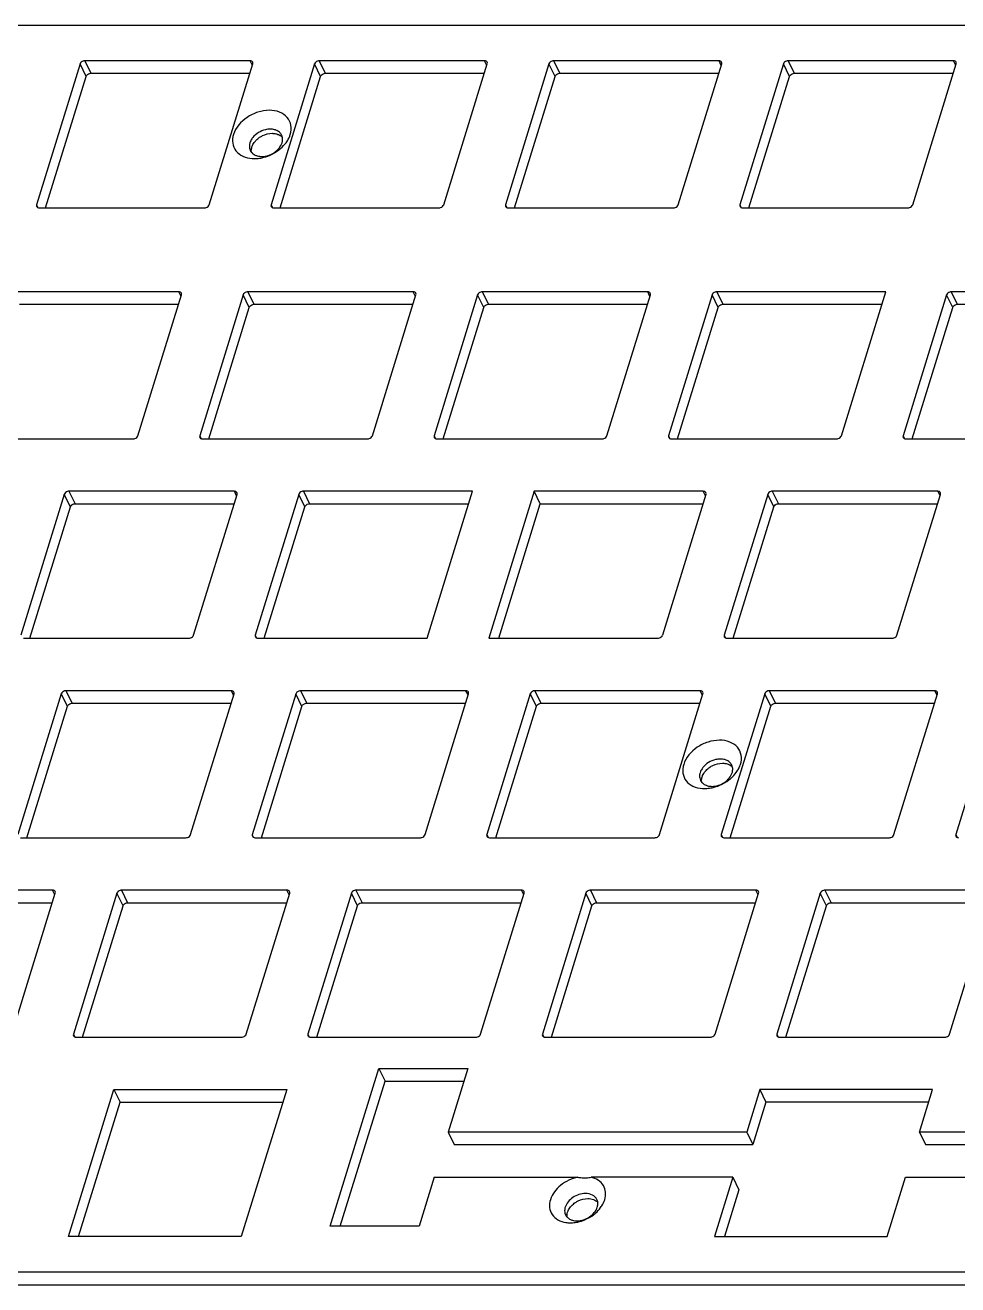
# Model space of a CAD drawing. Header units: inches. Extents: x -1111 to 11437, y -3682 to 971.
# Drawn here: x 9870.7 to 9940.4, y -3433.5 to -3339.5 of the extents above; entities that cross this region are included whole.
import ezdxf

# ---------------------------------------------------------------- set-up
doc = ezdxf.new("R2010")
doc.units = ezdxf.units.IN
doc.header["$LTSCALE"] = 1.21
doc.header["$MEASUREMENT"] = 0
doc.layers.get('0').update_dxf_attribs({"linetype": 'CONTINUOUS'})

msp = doc.modelspace()

# ---------------------------------------------------------------- linework, layer by layer
at = {"color": 7, "linetype": 'Continuous'}
for p, q in [((9839.995, -3339.517), (10156.473, -3339.517)), ((9875.179, -3342.177), (9875.636, -3343.109)), ((9887.53, -3342.177), (9875.179, -3342.177)), ((9887.697, -3342.516), (9887.53, -3342.177)), ((9892.679, -3342.177), (9893.136, -3343.109)), ((9905.03, -3342.177), (9892.679, -3342.177)), ((9905.197, -3342.516), (9905.03, -3342.177)), ((9910.179, -3342.177), (9910.637, -3343.109)), ((9922.531, -3342.177), (9910.179, -3342.177)), ((9922.697, -3342.516), (9922.531, -3342.177)), ((9927.679, -3342.177), (9928.137, -3343.109)), ((9940.031, -3342.177), (9927.679, -3342.177)), ((9940.197, -3342.516), (9940.031, -3342.177)), ((9874.836, -3342.408), (9871.59, -3352.912)), ((9875.293, -3343.34), (9874.836, -3342.408)), ((9875.636, -3343.109), (9887.514, -3343.109)), ((9884.484, -3352.912), (9887.731, -3342.408)), ((9892.336, -3342.408), (9889.09, -3352.912)), ((9892.793, -3343.34), (9892.336, -3342.408)), ((9893.136, -3343.109), (9905.014, -3343.109)), ((9901.985, -3352.912), (9905.231, -3342.408)), ((9909.836, -3342.408), (9906.59, -3352.912)), ((9910.294, -3343.34), (9909.836, -3342.408)), ((9910.637, -3343.109), (9922.514, -3343.109)), ((9919.485, -3352.912), (9922.731, -3342.408)), ((9927.336, -3342.408), (9924.09, -3352.912)), ((9927.794, -3343.34), (9927.336, -3342.408)), ((9928.137, -3343.109), (9940.014, -3343.109)), ((9936.985, -3352.912), (9940.231, -3342.408)), ((9872.264, -3353.143), (9875.293, -3343.34)), ((9889.764, -3353.143), (9892.793, -3343.34)), ((9907.264, -3353.143), (9910.294, -3343.34)), ((9924.764, -3353.143), (9927.794, -3343.34)), ((9871.59, -3352.912), (9871.691, -3353.119)), ((9871.79, -3353.143), (9884.141, -3353.143)), ((9889.09, -3352.912), (9889.191, -3353.119)), ((9889.29, -3353.143), (9901.641, -3353.143)), ((9906.59, -3352.912), (9906.691, -3353.119)), ((9906.79, -3353.143), (9919.142, -3353.143)), ((9924.09, -3352.912), (9924.191, -3353.119)), ((9924.29, -3353.143), (9936.642, -3353.143)), ((9882.204, -3359.412), (9869.852, -3359.412)), ((9879.158, -3370.148), (9882.404, -3359.644)), ((9882.371, -3359.752), (9882.204, -3359.412)), ((9887.01, -3359.644), (9883.763, -3370.148)), ((9887.467, -3360.576), (9887.01, -3359.644)), ((9887.353, -3359.412), (9887.81, -3360.345)), ((9899.704, -3359.412), (9887.353, -3359.412)), ((9896.658, -3370.148), (9899.904, -3359.644)), ((9899.871, -3359.752), (9899.704, -3359.412)), ((9904.51, -3359.644), (9901.264, -3370.148)), ((9904.967, -3360.576), (9904.51, -3359.644)), ((9904.853, -3359.412), (9905.31, -3360.345)), ((9917.204, -3359.412), (9904.853, -3359.412)), ((9914.158, -3370.148), (9917.405, -3359.644)), ((9917.371, -3359.752), (9917.204, -3359.412)), ((9922.01, -3359.644), (9918.764, -3370.148)), ((9922.467, -3360.576), (9922.01, -3359.644)), ((9922.353, -3359.412), (9922.811, -3360.345)), ((9934.976, -3359.412), (9922.353, -3359.412)), ((9931.659, -3370.148), (9934.976, -3359.412)), ((9939.51, -3359.644), (9936.264, -3370.148)), ((9939.968, -3360.576), (9939.51, -3359.644)), ((9939.853, -3359.412), (9940.311, -3360.345)), ((9952.205, -3359.412), (9939.853, -3359.412)), ((9870.31, -3360.345), (9882.188, -3360.345)), ((9884.438, -3370.379), (9887.467, -3360.576)), ((9887.81, -3360.345), (9899.688, -3360.345)), ((9901.938, -3370.379), (9904.967, -3360.576)), ((9905.31, -3360.345), (9917.188, -3360.345)), ((9919.438, -3370.379), (9922.467, -3360.576)), ((9922.811, -3360.345), (9934.688, -3360.345)), ((9936.938, -3370.379), (9939.968, -3360.576)), ((9940.311, -3360.345), (9952.188, -3360.345)), ((9866.464, -3370.379), (9878.815, -3370.379)), ((9883.763, -3370.148), (9883.865, -3370.355)), ((9883.964, -3370.379), (9896.315, -3370.379)), ((9901.264, -3370.148), (9901.365, -3370.355)), ((9901.464, -3370.379), (9913.815, -3370.379)), ((9918.764, -3370.148), (9918.865, -3370.355)), ((9918.964, -3370.379), (9931.315, -3370.379)), ((9936.264, -3370.148), (9936.365, -3370.355)), ((9936.464, -3370.379), (9948.816, -3370.379)), ((9874.003, -3374.296), (9874.461, -3375.228)), ((9886.355, -3374.296), (9874.003, -3374.296)), ((9886.521, -3374.635), (9886.355, -3374.296)), ((9891.503, -3374.296), (9891.961, -3375.228)), ((9904.127, -3374.296), (9891.503, -3374.296)), ((9900.738, -3385.262), (9904.127, -3374.296)), ((9908.732, -3374.296), (9905.343, -3385.262)), ((9909.189, -3375.228), (9908.732, -3374.296)), ((9921.355, -3374.296), (9908.732, -3374.296)), ((9921.522, -3374.635), (9921.355, -3374.296)), ((9926.504, -3374.296), (9926.961, -3375.228)), ((9938.855, -3374.296), (9926.504, -3374.296)), ((9939.022, -3374.635), (9938.855, -3374.296)), ((9873.66, -3374.527), (9870.414, -3385.031)), ((9874.118, -3375.459), (9873.66, -3374.527)), ((9874.461, -3375.228), (9886.338, -3375.228)), ((9883.309, -3385.031), (9886.555, -3374.527)), ((9891.16, -3374.527), (9887.914, -3385.031)), ((9891.618, -3375.459), (9891.16, -3374.527)), ((9891.961, -3375.228), (9903.838, -3375.228)), ((9906.089, -3385.262), (9909.189, -3375.228)), ((9909.189, -3375.228), (9921.339, -3375.228)), ((9921.555, -3374.527), (9918.309, -3385.031)), ((9926.161, -3374.527), (9922.915, -3385.031)), ((9926.618, -3375.459), (9926.161, -3374.527)), ((9926.961, -3375.228), (9938.839, -3375.228)), ((9935.809, -3385.031), (9939.056, -3374.527)), ((9871.088, -3385.262), (9874.118, -3375.459)), ((9888.589, -3385.262), (9891.618, -3375.459)), ((9923.589, -3385.262), (9926.618, -3375.459)), ((9870.614, -3385.262), (9882.966, -3385.262)), ((9887.914, -3385.031), (9888.016, -3385.238)), ((9888.115, -3385.262), (9900.738, -3385.262)), ((9905.343, -3385.262), (9917.966, -3385.262)), ((9922.915, -3385.031), (9923.016, -3385.238)), ((9923.115, -3385.262), (9935.466, -3385.262)), ((9873.779, -3389.179), (9874.237, -3390.111)), ((9886.131, -3389.179), (9873.779, -3389.179)), ((9886.297, -3389.519), (9886.131, -3389.179)), ((9891.283, -3389.179), (9891.75, -3390.111)), ((9903.645, -3389.182), (9891.289, -3389.182)), ((9903.767, -3389.441), (9903.638, -3389.179)), ((9908.779, -3389.179), (9909.237, -3390.111)), ((9921.131, -3389.179), (9908.779, -3389.179)), ((9921.298, -3389.519), (9921.131, -3389.179)), ((9926.28, -3389.179), (9926.737, -3390.111)), ((9938.631, -3389.179), (9926.28, -3389.179)), ((9938.798, -3389.519), (9938.631, -3389.179)), ((9873.436, -3389.41), (9870.19, -3399.914)), ((9873.894, -3390.342), (9873.436, -3389.41)), ((9874.237, -3390.111), (9886.114, -3390.111)), ((9883.085, -3399.914), (9886.331, -3389.41)), ((9890.934, -3389.428), (9887.689, -3399.929)), ((9891.393, -3390.345), (9890.933, -3389.421)), ((9891.757, -3390.114), (9903.613, -3390.114)), ((9900.585, -3399.914), (9903.831, -3389.41)), ((9908.436, -3389.41), (9905.19, -3399.914)), ((9908.894, -3390.342), (9908.436, -3389.41)), ((9909.237, -3390.111), (9921.114, -3390.111)), ((9918.085, -3399.914), (9921.331, -3389.41)), ((9925.936, -3389.41), (9922.69, -3399.914)), ((9926.394, -3390.342), (9925.936, -3389.41)), ((9926.737, -3390.111), (9938.615, -3390.111)), ((9935.585, -3399.914), (9938.831, -3389.41)), ((9943.437, -3389.41), (9940.191, -3399.914)), ((9870.864, -3400.145), (9873.894, -3390.342)), ((9888.368, -3400.145), (9891.394, -3390.352)), ((9905.864, -3400.145), (9908.894, -3390.342)), ((9923.365, -3400.145), (9926.394, -3390.342)), ((9870.39, -3400.145), (9882.742, -3400.145)), ((9887.688, -3399.921), (9887.785, -3400.12)), ((9887.89, -3400.145), (9900.242, -3400.145)), ((9905.19, -3399.914), (9905.292, -3400.121)), ((9905.39, -3400.145), (9917.742, -3400.145)), ((9922.69, -3399.914), (9922.792, -3400.121)), ((9922.891, -3400.145), (9935.242, -3400.145)), ((9940.191, -3399.914), (9940.292, -3400.121)), ((9872.781, -3404.062), (9860.43, -3404.062)), ((9869.735, -3414.798), (9872.981, -3404.293)), ((9872.948, -3404.402), (9872.781, -3404.062)), ((9877.587, -3404.293), (9874.341, -3414.798)), ((9878.044, -3405.226), (9877.587, -3404.293)), ((9877.93, -3404.062), (9878.387, -3404.995)), ((9890.281, -3404.062), (9877.93, -3404.062)), ((9887.236, -3414.798), (9890.482, -3404.293)), ((9890.448, -3404.402), (9890.281, -3404.062)), ((9895.087, -3404.293), (9891.841, -3414.798)), ((9895.545, -3405.226), (9895.087, -3404.293)), ((9895.43, -3404.062), (9895.888, -3404.995)), ((9907.782, -3404.062), (9895.43, -3404.062)), ((9904.736, -3414.798), (9907.982, -3404.293)), ((9907.948, -3404.402), (9907.782, -3404.062)), ((9912.587, -3404.293), (9909.341, -3414.798)), ((9913.045, -3405.226), (9912.587, -3404.293)), ((9912.93, -3404.062), (9913.388, -3404.995)), ((9925.282, -3404.062), (9912.93, -3404.062)), ((9922.236, -3414.798), (9925.482, -3404.293)), ((9925.448, -3404.402), (9925.282, -3404.062)), ((9930.087, -3404.293), (9926.841, -3414.798)), ((9930.545, -3405.226), (9930.087, -3404.293)), ((9930.43, -3404.062), (9930.888, -3404.995)), ((9942.782, -3404.062), (9930.43, -3404.062)), ((9939.736, -3414.798), (9942.982, -3404.293)), ((9860.887, -3404.995), (9872.765, -3404.995)), ((9875.015, -3415.029), (9878.044, -3405.226)), ((9878.387, -3404.995), (9890.265, -3404.995)), ((9892.515, -3415.029), (9895.545, -3405.226)), ((9895.888, -3404.995), (9907.765, -3404.995)), ((9910.015, -3415.029), (9913.045, -3405.226)), ((9913.388, -3404.995), (9925.265, -3404.995)), ((9927.515, -3415.029), (9930.545, -3405.226)), ((9930.888, -3404.995), (9942.765, -3404.995)), ((9874.341, -3414.798), (9874.442, -3415.004)), ((9874.541, -3415.029), (9886.892, -3415.029)), ((9891.841, -3414.798), (9891.942, -3415.004)), ((9892.041, -3415.029), (9904.393, -3415.029)), ((9909.341, -3414.798), (9909.442, -3415.004)), ((9909.541, -3415.029), (9921.893, -3415.029)), ((9926.841, -3414.798), (9926.943, -3415.004)), ((9927.041, -3415.029), (9939.393, -3415.029)), ((9893.507, -3429.129), (9897.138, -3417.379)), ((9897.138, -3417.379), (9897.596, -3418.311)), ((9897.138, -3417.379), (9903.77, -3417.379)), ((9903.77, -3417.379), (9902.305, -3422.118)), ((9894.253, -3429.129), (9897.596, -3418.311)), ((9897.596, -3418.311), (9903.482, -3418.311)), ((9873.976, -3429.912), (9877.365, -3418.945)), ((9877.365, -3418.945), (9877.822, -3419.878)), ((9877.365, -3418.945), (9890.26, -3418.945)), ((9890.26, -3418.945), (9886.871, -3429.912)), ((9925.576, -3418.945), (9924.595, -3422.118)), ((9925.576, -3418.945), (9926.033, -3419.878)), ((9938.47, -3418.945), (9925.576, -3418.945)), ((9937.49, -3422.118), (9938.47, -3418.945)), ((9874.722, -3429.912), (9877.822, -3419.878)), ((9877.822, -3419.878), (9889.972, -3419.878)), ((9926.033, -3419.878), (9925.053, -3423.05)), ((9938.182, -3419.878), (9926.033, -3419.878)), ((9902.305, -3422.118), (9902.763, -3423.05)), ((9924.595, -3422.118), (9902.305, -3422.118)), ((9924.595, -3422.118), (9925.053, -3423.05)), ((9937.49, -3422.118), (9937.948, -3423.05)), ((9959.78, -3422.118), (9937.49, -3422.118)), ((9902.763, -3423.05), (9925.053, -3423.05)), ((9937.948, -3423.05), (9960.237, -3423.05)), ((9901.265, -3425.486), (9900.139, -3429.129)), ((9901.265, -3425.486), (9911.997, -3425.486)), ((9923.554, -3425.486), (9912.974, -3425.486)), ((9923.554, -3425.486), (9922.187, -3429.912)), ((9923.554, -3425.486), (9924.012, -3426.418)), ((9935.081, -3429.912), (9936.449, -3425.486)), ((9936.449, -3425.486), (9958.739, -3425.486)), ((9924.012, -3426.418), (9922.932, -3429.912)), ((9900.139, -3429.129), (9893.507, -3429.129)), ((9886.871, -3429.912), (9873.976, -3429.912)), ((9922.187, -3429.912), (9935.081, -3429.912)), ((10127.715, -3432.577), (9811.238, -3432.577)), ((9811.695, -3433.509), (10128.173, -3433.509))]:
    msp.add_line(p, q, dxfattribs=at)
for centre, radius, start, end in [((9888.164, -3348.561), 0.691, 206.2212, 221.04856), ((9921.765, -3395.563), 0.691, 206.2212, 221.04856), ((9911.692, -3427.989), 0.686, 194.17789, 220.93084), ((9911.712, -3427.972), 0.712, 220.92429, 223.53999), ((9911.42, -3426.762), 2.119, 261.10116, 265.44756)]:
    msp.add_arc(centre, radius, start, end, dxfattribs=at)
for points, knots in [([(9875.179, -3342.177), (9875.142, -3342.177), (9875.001, -3342.2), (9874.867, -3342.307), (9874.836, -3342.408)], [0, 0, 0, 0, 0.259097, 1, 1, 1, 1]), ([(9887.724, -3342.278), (9887.708, -3342.246), (9887.649, -3342.19), (9887.571, -3342.177), (9887.53, -3342.177)], [0, 0, 0, 0, 0.463693, 1, 1, 1, 1]), ([(9892.679, -3342.177), (9892.642, -3342.177), (9892.502, -3342.2), (9892.367, -3342.307), (9892.336, -3342.408)], [0, 0, 0, 0, 0.259097, 1, 1, 1, 1]), ([(9905.224, -3342.278), (9905.208, -3342.246), (9905.149, -3342.19), (9905.071, -3342.177), (9905.03, -3342.177)], [0, 0, 0, 0, 0.463693, 1, 1, 1, 1]), ([(9910.179, -3342.177), (9910.142, -3342.177), (9910.002, -3342.2), (9909.867, -3342.307), (9909.836, -3342.408)], [0, 0, 0, 0, 0.259097, 1, 1, 1, 1]), ([(9922.724, -3342.278), (9922.709, -3342.246), (9922.649, -3342.19), (9922.571, -3342.177), (9922.531, -3342.177)], [0, 0, 0, 0, 0.463693, 1, 1, 1, 1]), ([(9927.679, -3342.177), (9927.642, -3342.177), (9927.502, -3342.2), (9927.367, -3342.307), (9927.336, -3342.408)], [0, 0, 0, 0, 0.259097, 1, 1, 1, 1]), ([(9940.224, -3342.278), (9940.209, -3342.246), (9940.149, -3342.19), (9940.071, -3342.177), (9940.031, -3342.177)], [0, 0, 0, 0, 0.463693, 1, 1, 1, 1]), ([(9875.293, -3343.34), (9875.303, -3343.308), (9875.375, -3343.182), (9875.527, -3343.109), (9875.636, -3343.109)], [0, 0, 0, 0, 0.23471, 1, 1, 1, 1]), ([(9892.793, -3343.34), (9892.803, -3343.308), (9892.875, -3343.182), (9893.027, -3343.109), (9893.136, -3343.109)], [0, 0, 0, 0, 0.23471, 1, 1, 1, 1]), ([(9910.294, -3343.34), (9910.303, -3343.308), (9910.375, -3343.182), (9910.527, -3343.109), (9910.637, -3343.109)], [0, 0, 0, 0, 0.23471, 1, 1, 1, 1]), ([(9927.794, -3343.34), (9927.804, -3343.308), (9927.875, -3343.182), (9928.028, -3343.109), (9928.137, -3343.109)], [0, 0, 0, 0, 0.23471, 1, 1, 1, 1]), ([(9890.525, -3347.672), (9890.593, -3347.451), (9890.642, -3346.987), (9890.336, -3346.345), (9889.719, -3345.946), (9888.934, -3345.825), (9888.085, -3345.972), (9887.063, -3346.462), (9886.448, -3347.153), (9886.288, -3347.672)], [0, 0, 0, 0, 0.11158, 0.216046, 0.327089, 0.453024, 0.592442, 0.737252, 1, 1, 1, 1]), ([(9886.288, -3347.672), (9886.223, -3347.882), (9886.172, -3348.322), (9886.435, -3348.94), (9886.989, -3349.351), (9887.447, -3349.452), (9887.689, -3349.468)], [0, 0, 0, 0, 0.249051, 0.481731, 0.725689, 1, 1, 1, 1]), ([(9887.726, -3347.904), (9887.701, -3347.934), (9887.614, -3348.054), (9887.546, -3348.189), (9887.514, -3348.293)], [0, 0, 0, 0, 0.262303, 1, 1, 1, 1]), ([(9889.026, -3347.275), (9888.905, -3347.275), (9888.417, -3347.337), (9887.955, -3347.615), (9887.726, -3347.904)], [0, 0, 0, 0, 0.247268, 1, 1, 1, 1]), ([(9887.88, -3348.212), (9887.905, -3348.181), (9888.012, -3348.058), (9888.138, -3347.953), (9888.24, -3347.884)], [0, 0, 0, 0, 0.243595, 1, 1, 1, 1]), ([(9888.24, -3347.884), (9888.31, -3347.837), (9888.596, -3347.673), (9888.929, -3347.587), (9889.174, -3347.586)], [0, 0, 0, 0, 0.256059, 1, 1, 1, 1]), ([(9889.46, -3347.352), (9889.428, -3347.34), (9889.287, -3347.293), (9889.138, -3347.275), (9889.026, -3347.275)], [0, 0, 0, 0, 0.239429, 1, 1, 1, 1]), ([(9889.174, -3347.586), (9889.213, -3347.586), (9889.36, -3347.591), (9889.507, -3347.622), (9889.608, -3347.662)], [0, 0, 0, 0, 0.261912, 1, 1, 1, 1]), ([(9889.879, -3347.721), (9889.838, -3347.639), (9889.718, -3347.485), (9889.551, -3347.388), (9889.46, -3347.352)], [0, 0, 0, 0, 0.483209, 1, 1, 1, 1]), ([(9889.608, -3347.662), (9889.64, -3347.674), (9889.759, -3347.727), (9889.866, -3347.808), (9889.929, -3347.88)], [0, 0, 0, 0, 0.261757, 1, 1, 1, 1]), ([(9889.909, -3348.293), (9889.919, -3348.261), (9889.951, -3348.134), (9889.955, -3347.999), (9889.938, -3347.904)], [0, 0, 0, 0, 0.260925, 1, 1, 1, 1]), ([(9890.207, -3348.288), (9890.243, -3348.239), (9890.373, -3348.047), (9890.474, -3347.835), (9890.525, -3347.672)], [0, 0, 0, 0, 0.261044, 1, 1, 1, 1]), ([(9887.514, -3348.293), (9887.504, -3348.326), (9887.472, -3348.453), (9887.468, -3348.588), (9887.485, -3348.683)], [0, 0, 0, 0, 0.260925, 1, 1, 1, 1]), ([(9887.667, -3348.604), (9887.677, -3348.57), (9887.729, -3348.43), (9887.809, -3348.301), (9887.88, -3348.212)], [0, 0, 0, 0, 0.238015, 1, 1, 1, 1]), ([(9888.397, -3349.312), (9888.725, -3349.312), (9889.363, -3349.103), (9889.818, -3348.586), (9889.909, -3348.293)], [0, 0, 0, 0, 0.516982, 1, 1, 1, 1]), ([(9889.672, -3348.83), (9889.723, -3348.79), (9889.919, -3348.628), (9890.095, -3348.44), (9890.207, -3348.288)], [0, 0, 0, 0, 0.256573, 1, 1, 1, 1]), ([(9887.643, -3349.014), (9887.664, -3349.038), (9887.756, -3349.13), (9887.871, -3349.198), (9887.963, -3349.234)], [0, 0, 0, 0, 0.241096, 1, 1, 1, 1]), ([(9887.689, -3349.468), (9887.733, -3349.471), (9887.912, -3349.478), (9888.092, -3349.465), (9888.226, -3349.446)], [0, 0, 0, 0, 0.244279, 1, 1, 1, 1]), ([(9887.963, -3349.234), (9887.995, -3349.247), (9888.136, -3349.294), (9888.285, -3349.312), (9888.397, -3349.312)], [0, 0, 0, 0, 0.239429, 1, 1, 1, 1]), ([(9888.226, -3349.446), (9888.29, -3349.437), (9888.549, -3349.39), (9888.801, -3349.31), (9888.984, -3349.232)], [0, 0, 0, 0, 0.245998, 1, 1, 1, 1]), ([(9884.141, -3353.143), (9884.178, -3353.143), (9884.319, -3353.12), (9884.453, -3353.013), (9884.484, -3352.912)], [0, 0, 0, 0, 0.259097, 1, 1, 1, 1]), ([(9901.641, -3353.143), (9901.678, -3353.143), (9901.819, -3353.12), (9901.953, -3353.013), (9901.985, -3352.912)], [0, 0, 0, 0, 0.259097, 1, 1, 1, 1]), ([(9919.142, -3353.143), (9919.178, -3353.143), (9919.319, -3353.12), (9919.454, -3353.013), (9919.485, -3352.912)], [0, 0, 0, 0, 0.259097, 1, 1, 1, 1]), ([(9936.642, -3353.143), (9936.679, -3353.143), (9936.819, -3353.12), (9936.954, -3353.013), (9936.985, -3352.912)], [0, 0, 0, 0, 0.259097, 1, 1, 1, 1]), ([(9882.397, -3359.514), (9882.382, -3359.482), (9882.322, -3359.426), (9882.245, -3359.412), (9882.204, -3359.412)], [0, 0, 0, 0, 0.463693, 1, 1, 1, 1]), ([(9887.353, -3359.412), (9887.316, -3359.412), (9887.175, -3359.436), (9887.041, -3359.543), (9887.01, -3359.644)], [0, 0, 0, 0, 0.259097, 1, 1, 1, 1]), ([(9899.898, -3359.514), (9899.882, -3359.482), (9899.822, -3359.426), (9899.745, -3359.412), (9899.704, -3359.412)], [0, 0, 0, 0, 0.463693, 1, 1, 1, 1]), ([(9904.853, -3359.412), (9904.816, -3359.412), (9904.675, -3359.436), (9904.541, -3359.543), (9904.51, -3359.644)], [0, 0, 0, 0, 0.259097, 1, 1, 1, 1]), ([(9917.398, -3359.514), (9917.382, -3359.482), (9917.323, -3359.426), (9917.245, -3359.412), (9917.204, -3359.412)], [0, 0, 0, 0, 0.463693, 1, 1, 1, 1]), ([(9922.353, -3359.412), (9922.316, -3359.412), (9922.176, -3359.436), (9922.041, -3359.543), (9922.01, -3359.644)], [0, 0, 0, 0, 0.259097, 1, 1, 1, 1]), ([(9939.853, -3359.412), (9939.816, -3359.412), (9939.676, -3359.436), (9939.541, -3359.543), (9939.51, -3359.644)], [0, 0, 0, 0, 0.259097, 1, 1, 1, 1]), ([(9887.467, -3360.576), (9887.477, -3360.544), (9887.549, -3360.418), (9887.701, -3360.345), (9887.81, -3360.345)], [0, 0, 0, 0, 0.23471, 1, 1, 1, 1]), ([(9904.967, -3360.576), (9904.977, -3360.544), (9905.049, -3360.418), (9905.201, -3360.345), (9905.31, -3360.345)], [0, 0, 0, 0, 0.23471, 1, 1, 1, 1]), ([(9922.467, -3360.576), (9922.477, -3360.544), (9922.549, -3360.418), (9922.701, -3360.345), (9922.811, -3360.345)], [0, 0, 0, 0, 0.23471, 1, 1, 1, 1]), ([(9939.968, -3360.576), (9939.977, -3360.544), (9940.049, -3360.418), (9940.201, -3360.345), (9940.311, -3360.345)], [0, 0, 0, 0, 0.23471, 1, 1, 1, 1]), ([(9878.815, -3370.379), (9878.852, -3370.379), (9878.992, -3370.356), (9879.127, -3370.249), (9879.158, -3370.148)], [0, 0, 0, 0, 0.259097, 1, 1, 1, 1]), ([(9896.315, -3370.379), (9896.352, -3370.379), (9896.493, -3370.356), (9896.627, -3370.249), (9896.658, -3370.148)], [0, 0, 0, 0, 0.259097, 1, 1, 1, 1]), ([(9913.815, -3370.379), (9913.852, -3370.379), (9913.993, -3370.356), (9914.127, -3370.249), (9914.158, -3370.148)], [0, 0, 0, 0, 0.259097, 1, 1, 1, 1]), ([(9931.315, -3370.379), (9931.352, -3370.379), (9931.493, -3370.356), (9931.627, -3370.249), (9931.659, -3370.148)], [0, 0, 0, 0, 0.259097, 1, 1, 1, 1]), ([(9874.003, -3374.296), (9873.966, -3374.296), (9873.826, -3374.319), (9873.691, -3374.426), (9873.66, -3374.527)], [0, 0, 0, 0, 0.259097, 1, 1, 1, 1]), ([(9886.548, -3374.397), (9886.533, -3374.365), (9886.473, -3374.309), (9886.395, -3374.296), (9886.355, -3374.296)], [0, 0, 0, 0, 0.463693, 1, 1, 1, 1]), ([(9891.503, -3374.296), (9891.467, -3374.296), (9891.326, -3374.319), (9891.192, -3374.426), (9891.16, -3374.527)], [0, 0, 0, 0, 0.259097, 1, 1, 1, 1]), ([(9921.548, -3374.397), (9921.533, -3374.365), (9921.473, -3374.309), (9921.396, -3374.296), (9921.355, -3374.296)], [0, 0, 0, 0, 0.463693, 1, 1, 1, 1]), ([(9926.504, -3374.296), (9926.467, -3374.296), (9926.326, -3374.319), (9926.192, -3374.426), (9926.161, -3374.527)], [0, 0, 0, 0, 0.259097, 1, 1, 1, 1]), ([(9939.049, -3374.397), (9939.033, -3374.365), (9938.974, -3374.309), (9938.896, -3374.296), (9938.855, -3374.296)], [0, 0, 0, 0, 0.463693, 1, 1, 1, 1]), ([(9874.118, -3375.459), (9874.128, -3375.427), (9874.199, -3375.301), (9874.352, -3375.228), (9874.461, -3375.228)], [0, 0, 0, 0, 0.23471, 1, 1, 1, 1]), ([(9891.618, -3375.459), (9891.628, -3375.427), (9891.7, -3375.301), (9891.852, -3375.228), (9891.961, -3375.228)], [0, 0, 0, 0, 0.23471, 1, 1, 1, 1]), ([(9926.618, -3375.459), (9926.628, -3375.427), (9926.7, -3375.301), (9926.852, -3375.228), (9926.961, -3375.228)], [0, 0, 0, 0, 0.23471, 1, 1, 1, 1]), ([(9882.966, -3385.262), (9883.003, -3385.262), (9883.143, -3385.239), (9883.278, -3385.132), (9883.309, -3385.031)], [0, 0, 0, 0, 0.259097, 1, 1, 1, 1]), ([(9917.966, -3385.262), (9918.003, -3385.262), (9918.144, -3385.239), (9918.278, -3385.132), (9918.309, -3385.031)], [0, 0, 0, 0, 0.259097, 1, 1, 1, 1]), ([(9935.466, -3385.262), (9935.503, -3385.262), (9935.644, -3385.239), (9935.778, -3385.132), (9935.809, -3385.031)], [0, 0, 0, 0, 0.259097, 1, 1, 1, 1]), ([(9873.779, -3389.179), (9873.742, -3389.179), (9873.602, -3389.202), (9873.467, -3389.309), (9873.436, -3389.41)], [0, 0, 0, 0, 0.259097, 1, 1, 1, 1]), ([(9886.324, -3389.28), (9886.309, -3389.248), (9886.249, -3389.193), (9886.171, -3389.179), (9886.131, -3389.179)], [0, 0, 0, 0, 0.463693, 1, 1, 1, 1]), ([(9891.289, -3389.182), (9891.212, -3389.181), (9891.066, -3389.242), (9890.952, -3389.358), (9890.934, -3389.428)], [0, 0, 0, 0, 0.518299, 1, 1, 1, 1]), ([(9903.824, -3389.28), (9903.81, -3389.25), (9903.756, -3389.197), (9903.683, -3389.183), (9903.645, -3389.182)], [0, 0, 0, 0, 0.464829, 1, 1, 1, 1]), ([(9908.779, -3389.179), (9908.743, -3389.179), (9908.602, -3389.202), (9908.467, -3389.309), (9908.436, -3389.41)], [0, 0, 0, 0, 0.259097, 1, 1, 1, 1]), ([(9921.324, -3389.28), (9921.309, -3389.248), (9921.249, -3389.193), (9921.171, -3389.179), (9921.131, -3389.179)], [0, 0, 0, 0, 0.463693, 1, 1, 1, 1]), ([(9926.28, -3389.179), (9926.243, -3389.179), (9926.102, -3389.202), (9925.968, -3389.309), (9925.936, -3389.41)], [0, 0, 0, 0, 0.259097, 1, 1, 1, 1]), ([(9938.824, -3389.28), (9938.809, -3389.248), (9938.749, -3389.193), (9938.672, -3389.179), (9938.631, -3389.179)], [0, 0, 0, 0, 0.463693, 1, 1, 1, 1]), ([(9873.894, -3390.342), (9873.903, -3390.31), (9873.975, -3390.184), (9874.127, -3390.111), (9874.237, -3390.111)], [0, 0, 0, 0, 0.23471, 1, 1, 1, 1]), ([(9891.394, -3390.352), (9891.415, -3390.282), (9891.533, -3390.168), (9891.68, -3390.111), (9891.757, -3390.114)], [0, 0, 0, 0, 0.486, 1, 1, 1, 1]), ([(9908.894, -3390.342), (9908.904, -3390.31), (9908.976, -3390.184), (9909.128, -3390.111), (9909.237, -3390.111)], [0, 0, 0, 0, 0.23471, 1, 1, 1, 1]), ([(9926.394, -3390.342), (9926.404, -3390.31), (9926.476, -3390.184), (9926.628, -3390.111), (9926.737, -3390.111)], [0, 0, 0, 0, 0.23471, 1, 1, 1, 1]), ([(9924.126, -3394.674), (9924.194, -3394.454), (9924.243, -3393.989), (9923.937, -3393.347), (9923.32, -3392.948), (9922.535, -3392.827), (9921.686, -3392.975), (9920.664, -3393.464), (9920.049, -3394.155), (9919.889, -3394.674)], [0, 0, 0, 0, 0.11158, 0.216046, 0.327089, 0.453024, 0.592442, 0.737252, 1, 1, 1, 1]), ([(9919.889, -3394.674), (9919.824, -3394.884), (9919.773, -3395.325), (9920.036, -3395.942), (9920.589, -3396.353), (9921.048, -3396.454), (9921.29, -3396.47)], [0, 0, 0, 0, 0.249051, 0.481731, 0.725689, 1, 1, 1, 1]), ([(9921.326, -3394.906), (9921.302, -3394.936), (9921.215, -3395.056), (9921.147, -3395.191), (9921.115, -3395.296)], [0, 0, 0, 0, 0.262303, 1, 1, 1, 1]), ([(9922.627, -3394.277), (9922.506, -3394.277), (9922.018, -3394.339), (9921.556, -3394.617), (9921.326, -3394.906)], [0, 0, 0, 0, 0.247268, 1, 1, 1, 1]), ([(9921.481, -3395.215), (9921.505, -3395.184), (9921.612, -3395.061), (9921.739, -3394.955), (9921.841, -3394.886)], [0, 0, 0, 0, 0.243595, 1, 1, 1, 1]), ([(9921.841, -3394.886), (9921.911, -3394.839), (9922.196, -3394.675), (9922.53, -3394.589), (9922.775, -3394.588)], [0, 0, 0, 0, 0.256059, 1, 1, 1, 1]), ([(9923.061, -3394.355), (9923.028, -3394.342), (9922.888, -3394.295), (9922.739, -3394.277), (9922.627, -3394.277)], [0, 0, 0, 0, 0.239429, 1, 1, 1, 1]), ([(9922.775, -3394.588), (9922.813, -3394.588), (9922.961, -3394.594), (9923.108, -3394.624), (9923.209, -3394.664)], [0, 0, 0, 0, 0.261912, 1, 1, 1, 1]), ([(9923.479, -3394.723), (9923.439, -3394.641), (9923.319, -3394.487), (9923.152, -3394.391), (9923.061, -3394.355)], [0, 0, 0, 0, 0.483209, 1, 1, 1, 1]), ([(9923.209, -3394.664), (9923.241, -3394.676), (9923.359, -3394.73), (9923.466, -3394.81), (9923.53, -3394.882)], [0, 0, 0, 0, 0.261757, 1, 1, 1, 1]), ([(9923.51, -3395.296), (9923.52, -3395.263), (9923.552, -3395.136), (9923.556, -3395.001), (9923.539, -3394.906)], [0, 0, 0, 0, 0.260925, 1, 1, 1, 1]), ([(9923.807, -3395.29), (9923.843, -3395.241), (9923.974, -3395.05), (9924.075, -3394.837), (9924.126, -3394.674)], [0, 0, 0, 0, 0.261044, 1, 1, 1, 1]), ([(9921.115, -3395.296), (9921.105, -3395.328), (9921.073, -3395.455), (9921.069, -3395.59), (9921.085, -3395.685)], [0, 0, 0, 0, 0.260925, 1, 1, 1, 1]), ([(9921.267, -3395.606), (9921.278, -3395.572), (9921.33, -3395.432), (9921.41, -3395.303), (9921.481, -3395.215)], [0, 0, 0, 0, 0.238015, 1, 1, 1, 1]), ([(9921.997, -3396.314), (9922.326, -3396.314), (9922.963, -3396.105), (9923.419, -3395.589), (9923.51, -3395.296)], [0, 0, 0, 0, 0.516982, 1, 1, 1, 1]), ([(9923.272, -3395.832), (9923.324, -3395.792), (9923.52, -3395.63), (9923.695, -3395.442), (9923.807, -3395.29)], [0, 0, 0, 0, 0.256573, 1, 1, 1, 1]), ([(9921.244, -3396.017), (9921.264, -3396.04), (9921.356, -3396.133), (9921.472, -3396.2), (9921.563, -3396.236)], [0, 0, 0, 0, 0.241096, 1, 1, 1, 1]), ([(9921.29, -3396.47), (9921.333, -3396.473), (9921.513, -3396.48), (9921.693, -3396.467), (9921.827, -3396.448)], [0, 0, 0, 0, 0.244279, 1, 1, 1, 1]), ([(9921.563, -3396.236), (9921.596, -3396.249), (9921.736, -3396.296), (9921.885, -3396.314), (9921.997, -3396.314)], [0, 0, 0, 0, 0.239429, 1, 1, 1, 1]), ([(9921.827, -3396.448), (9921.891, -3396.439), (9922.15, -3396.393), (9922.402, -3396.312), (9922.584, -3396.234)], [0, 0, 0, 0, 0.245998, 1, 1, 1, 1]), ([(9882.742, -3400.145), (9882.779, -3400.145), (9882.919, -3400.122), (9883.054, -3400.015), (9883.085, -3399.914)], [0, 0, 0, 0, 0.259097, 1, 1, 1, 1]), ([(9900.242, -3400.145), (9900.279, -3400.145), (9900.419, -3400.122), (9900.554, -3400.015), (9900.585, -3399.914)], [0, 0, 0, 0, 0.259097, 1, 1, 1, 1]), ([(9917.742, -3400.145), (9917.779, -3400.145), (9917.919, -3400.122), (9918.054, -3400.015), (9918.085, -3399.914)], [0, 0, 0, 0, 0.259097, 1, 1, 1, 1]), ([(9935.242, -3400.145), (9935.279, -3400.145), (9935.419, -3400.122), (9935.554, -3400.015), (9935.585, -3399.914)], [0, 0, 0, 0, 0.259097, 1, 1, 1, 1]), ([(9872.975, -3404.163), (9872.959, -3404.132), (9872.9, -3404.076), (9872.822, -3404.062), (9872.781, -3404.062)], [0, 0, 0, 0, 0.463693, 1, 1, 1, 1]), ([(9877.93, -3404.062), (9877.893, -3404.062), (9877.753, -3404.085), (9877.618, -3404.192), (9877.587, -3404.293)], [0, 0, 0, 0, 0.259097, 1, 1, 1, 1]), ([(9890.475, -3404.163), (9890.459, -3404.132), (9890.4, -3404.076), (9890.322, -3404.062), (9890.281, -3404.062)], [0, 0, 0, 0, 0.463693, 1, 1, 1, 1]), ([(9895.43, -3404.062), (9895.393, -3404.062), (9895.253, -3404.085), (9895.118, -3404.192), (9895.087, -3404.293)], [0, 0, 0, 0, 0.259097, 1, 1, 1, 1]), ([(9907.975, -3404.163), (9907.96, -3404.132), (9907.9, -3404.076), (9907.822, -3404.062), (9907.782, -3404.062)], [0, 0, 0, 0, 0.463693, 1, 1, 1, 1]), ([(9912.93, -3404.062), (9912.893, -3404.062), (9912.753, -3404.085), (9912.618, -3404.192), (9912.587, -3404.293)], [0, 0, 0, 0, 0.259097, 1, 1, 1, 1]), ([(9925.475, -3404.163), (9925.46, -3404.132), (9925.4, -3404.076), (9925.322, -3404.062), (9925.282, -3404.062)], [0, 0, 0, 0, 0.463693, 1, 1, 1, 1]), ([(9930.43, -3404.062), (9930.393, -3404.062), (9930.253, -3404.085), (9930.118, -3404.192), (9930.087, -3404.293)], [0, 0, 0, 0, 0.259097, 1, 1, 1, 1]), ([(9878.044, -3405.226), (9878.054, -3405.194), (9878.126, -3405.067), (9878.278, -3404.995), (9878.387, -3404.995)], [0, 0, 0, 0, 0.23471, 1, 1, 1, 1]), ([(9895.545, -3405.226), (9895.554, -3405.194), (9895.626, -3405.067), (9895.778, -3404.995), (9895.888, -3404.995)], [0, 0, 0, 0, 0.23471, 1, 1, 1, 1]), ([(9913.045, -3405.226), (9913.055, -3405.194), (9913.126, -3405.067), (9913.279, -3404.995), (9913.388, -3404.995)], [0, 0, 0, 0, 0.23471, 1, 1, 1, 1]), ([(9930.545, -3405.226), (9930.555, -3405.194), (9930.627, -3405.067), (9930.779, -3404.995), (9930.888, -3404.995)], [0, 0, 0, 0, 0.23471, 1, 1, 1, 1]), ([(9886.892, -3415.029), (9886.929, -3415.029), (9887.07, -3415.005), (9887.204, -3414.898), (9887.236, -3414.798)], [0, 0, 0, 0, 0.259097, 1, 1, 1, 1]), ([(9904.393, -3415.029), (9904.429, -3415.029), (9904.57, -3415.005), (9904.705, -3414.898), (9904.736, -3414.798)], [0, 0, 0, 0, 0.259097, 1, 1, 1, 1]), ([(9921.893, -3415.029), (9921.93, -3415.029), (9922.07, -3415.005), (9922.205, -3414.898), (9922.236, -3414.798)], [0, 0, 0, 0, 0.259097, 1, 1, 1, 1]), ([(9939.393, -3415.029), (9939.43, -3415.029), (9939.57, -3415.005), (9939.705, -3414.898), (9939.736, -3414.798)], [0, 0, 0, 0, 0.259097, 1, 1, 1, 1]), ([(9911.997, -3425.486), (9911.528, -3425.579), (9910.669, -3425.978), (9910.071, -3426.743), (9909.942, -3427.159)], [0, 0, 0, 0, 0.523523, 1, 1, 1, 1]), ([(9911.997, -3425.486), (9912.039, -3425.493), (9912.208, -3425.515), (9912.379, -3425.527), (9912.505, -3425.527)], [0, 0, 0, 0, 0.255329, 1, 1, 1, 1]), ([(9912.505, -3425.527), (9912.546, -3425.527), (9912.703, -3425.523), (9912.86, -3425.506), (9912.974, -3425.486)], [0, 0, 0, 0, 0.259128, 1, 1, 1, 1]), ([(9913.995, -3427.158), (9914.051, -3426.979), (9914.101, -3426.607), (9913.928, -3426.071), (9913.524, -3425.67), (9913.166, -3425.529), (9912.974, -3425.486)], [0, 0, 0, 0, 0.254738, 0.492206, 0.734294, 1, 1, 1, 1]), ([(9912.558, -3426.7), (9912.229, -3426.7), (9911.592, -3426.909), (9911.136, -3427.425), (9911.046, -3427.718)], [0, 0, 0, 0, 0.516982, 1, 1, 1, 1]), ([(9913.41, -3427.145), (9913.342, -3427.006), (9913.08, -3426.76), (9912.737, -3426.7), (9912.558, -3426.7)], [0, 0, 0, 0, 0.463511, 1, 1, 1, 1]), ([(9909.942, -3427.159), (9909.884, -3427.347), (9909.834, -3427.74), (9910.038, -3428.299), (9910.492, -3428.699), (9910.884, -3428.823), (9911.092, -3428.856)], [0, 0, 0, 0, 0.252427, 0.487897, 0.730657, 1, 1, 1, 1]), ([(9911.046, -3427.718), (9911.034, -3427.755), (9910.999, -3427.898), (9911, -3428.051), (9911.027, -3428.157)], [0, 0, 0, 0, 0.262375, 1, 1, 1, 1]), ([(9911.229, -3428.091), (9911.239, -3428.057), (9911.291, -3427.917), (9911.371, -3427.788), (9911.442, -3427.699)], [0, 0, 0, 0, 0.238015, 1, 1, 1, 1]), ([(9911.442, -3427.699), (9911.467, -3427.668), (9911.574, -3427.545), (9911.7, -3427.439), (9911.802, -3427.371)], [0, 0, 0, 0, 0.243595, 1, 1, 1, 1]), ([(9911.802, -3427.371), (9911.872, -3427.324), (9912.158, -3427.16), (9912.491, -3427.073), (9912.736, -3427.073)], [0, 0, 0, 0, 0.256059, 1, 1, 1, 1]), ([(9911.928, -3428.736), (9912.257, -3428.736), (9912.894, -3428.527), (9913.35, -3428.011), (9913.441, -3427.718)], [0, 0, 0, 0, 0.516983, 1, 1, 1, 1]), ([(9912.736, -3427.073), (9912.883, -3427.072), (9913.163, -3427.113), (9913.406, -3427.269), (9913.491, -3427.366)], [0, 0, 0, 0, 0.531386, 1, 1, 1, 1]), ([(9913.179, -3428.266), (9913.228, -3428.228), (9913.416, -3428.073), (9913.584, -3427.893), (9913.691, -3427.748)], [0, 0, 0, 0, 0.256574, 1, 1, 1, 1]), ([(9913.441, -3427.718), (9913.451, -3427.685), (9913.483, -3427.558), (9913.487, -3427.424), (9913.47, -3427.328)], [0, 0, 0, 0, 0.260925, 1, 1, 1, 1]), ([(9913.691, -3427.748), (9913.725, -3427.701), (9913.85, -3427.518), (9913.947, -3427.315), (9913.995, -3427.158)], [0, 0, 0, 0, 0.261044, 1, 1, 1, 1]), ([(9911.196, -3428.462), (9911.216, -3428.483), (9911.303, -3428.565), (9911.41, -3428.625), (9911.494, -3428.659)], [0, 0, 0, 0, 0.241425, 1, 1, 1, 1]), ([(9911.494, -3428.659), (9911.527, -3428.672), (9911.667, -3428.718), (9911.816, -3428.736), (9911.928, -3428.736)], [0, 0, 0, 0, 0.239429, 1, 1, 1, 1]), ([(9911.796, -3428.856), (9911.858, -3428.847), (9912.105, -3428.802), (9912.347, -3428.725), (9912.521, -3428.651)], [0, 0, 0, 0, 0.245999, 1, 1, 1, 1]), ([(9911.252, -3428.874), (9911.296, -3428.878), (9911.478, -3428.887), (9911.66, -3428.875), (9911.796, -3428.856)], [0, 0, 0, 0, 0.243863, 1, 1, 1, 1])]:
    msp.add_open_spline(points, degree=3, knots=knots, dxfattribs=at)
for points in [[(9887.731, -3342.408), (9887.743, -3342.366), (9887.743, -3342.317), (9887.724, -3342.278)], [(9905.231, -3342.408), (9905.243, -3342.366), (9905.243, -3342.317), (9905.224, -3342.278)], [(9922.731, -3342.408), (9922.744, -3342.366), (9922.743, -3342.317), (9922.724, -3342.278)], [(9940.231, -3342.408), (9940.244, -3342.366), (9940.243, -3342.317), (9940.224, -3342.278)], [(9889.938, -3347.904), (9889.927, -3347.84), (9889.907, -3347.778), (9889.879, -3347.721)], [(9887.485, -3348.683), (9887.496, -3348.746), (9887.516, -3348.808), (9887.544, -3348.866)], [(9887.626, -3348.878), (9887.625, -3348.786), (9887.639, -3348.692), (9887.667, -3348.604)], [(9888.984, -3349.232), (9889.228, -3349.128), (9889.461, -3348.992), (9889.672, -3348.83)], [(9871.59, -3352.912), (9871.577, -3352.954), (9871.577, -3353.003), (9871.596, -3353.042)], [(9871.596, -3353.042), (9871.611, -3353.071), (9871.635, -3353.096), (9871.663, -3353.112)], [(9871.663, -3353.112), (9871.701, -3353.134), (9871.746, -3353.143), (9871.79, -3353.143)], [(9889.09, -3352.912), (9889.077, -3352.954), (9889.077, -3353.003), (9889.097, -3353.042)], [(9889.097, -3353.042), (9889.111, -3353.071), (9889.135, -3353.096), (9889.163, -3353.112)], [(9889.163, -3353.112), (9889.201, -3353.134), (9889.247, -3353.143), (9889.29, -3353.143)], [(9906.59, -3352.912), (9906.577, -3352.954), (9906.578, -3353.003), (9906.597, -3353.042)], [(9906.597, -3353.042), (9906.611, -3353.071), (9906.636, -3353.096), (9906.663, -3353.112)], [(9906.663, -3353.112), (9906.701, -3353.134), (9906.747, -3353.143), (9906.79, -3353.143)], [(9924.09, -3352.912), (9924.077, -3352.954), (9924.078, -3353.003), (9924.097, -3353.042)], [(9924.097, -3353.042), (9924.111, -3353.071), (9924.136, -3353.096), (9924.164, -3353.112)], [(9924.164, -3353.112), (9924.201, -3353.134), (9924.247, -3353.143), (9924.29, -3353.143)], [(9882.404, -3359.644), (9882.417, -3359.602), (9882.416, -3359.553), (9882.397, -3359.514)], [(9899.904, -3359.644), (9899.917, -3359.602), (9899.917, -3359.553), (9899.898, -3359.514)], [(9917.405, -3359.644), (9917.417, -3359.602), (9917.417, -3359.553), (9917.398, -3359.514)], [(9883.763, -3370.148), (9883.751, -3370.189), (9883.751, -3370.239), (9883.77, -3370.278)], [(9883.77, -3370.278), (9883.784, -3370.307), (9883.809, -3370.332), (9883.837, -3370.348)], [(9883.837, -3370.348), (9883.875, -3370.37), (9883.92, -3370.379), (9883.964, -3370.379)], [(9901.264, -3370.148), (9901.251, -3370.189), (9901.251, -3370.239), (9901.27, -3370.278)], [(9901.27, -3370.278), (9901.285, -3370.307), (9901.309, -3370.332), (9901.337, -3370.348)], [(9901.337, -3370.348), (9901.375, -3370.37), (9901.42, -3370.379), (9901.464, -3370.379)], [(9918.764, -3370.148), (9918.751, -3370.189), (9918.752, -3370.239), (9918.771, -3370.278)], [(9918.771, -3370.278), (9918.785, -3370.307), (9918.809, -3370.332), (9918.837, -3370.348)], [(9918.837, -3370.348), (9918.875, -3370.37), (9918.921, -3370.379), (9918.964, -3370.379)], [(9936.264, -3370.148), (9936.251, -3370.189), (9936.252, -3370.239), (9936.271, -3370.278)], [(9936.271, -3370.278), (9936.285, -3370.307), (9936.31, -3370.332), (9936.338, -3370.348)], [(9936.338, -3370.348), (9936.375, -3370.37), (9936.421, -3370.379), (9936.464, -3370.379)], [(9886.555, -3374.527), (9886.568, -3374.485), (9886.567, -3374.436), (9886.548, -3374.397)], [(9921.555, -3374.527), (9921.568, -3374.485), (9921.568, -3374.436), (9921.548, -3374.397)], [(9939.056, -3374.527), (9939.068, -3374.485), (9939.068, -3374.436), (9939.049, -3374.397)], [(9887.914, -3385.031), (9887.901, -3385.073), (9887.902, -3385.122), (9887.921, -3385.161)], [(9887.921, -3385.161), (9887.935, -3385.19), (9887.96, -3385.215), (9887.988, -3385.231)], [(9887.988, -3385.231), (9888.025, -3385.253), (9888.071, -3385.262), (9888.115, -3385.262)], [(9922.915, -3385.031), (9922.902, -3385.073), (9922.902, -3385.122), (9922.921, -3385.161)], [(9922.921, -3385.161), (9922.936, -3385.19), (9922.96, -3385.215), (9922.988, -3385.231)], [(9922.988, -3385.231), (9923.026, -3385.253), (9923.071, -3385.262), (9923.115, -3385.262)], [(9886.331, -3389.41), (9886.344, -3389.369), (9886.343, -3389.319), (9886.324, -3389.28)], [(9903.831, -3389.41), (9903.844, -3389.368), (9903.843, -3389.319), (9903.824, -3389.28)], [(9921.331, -3389.41), (9921.344, -3389.369), (9921.343, -3389.319), (9921.324, -3389.28)], [(9938.831, -3389.41), (9938.844, -3389.369), (9938.844, -3389.319), (9938.824, -3389.28)], [(9923.539, -3394.906), (9923.528, -3394.843), (9923.507, -3394.78), (9923.479, -3394.723)], [(9921.085, -3395.685), (9921.097, -3395.748), (9921.117, -3395.811), (9921.145, -3395.868)], [(9921.227, -3395.88), (9921.225, -3395.788), (9921.24, -3395.695), (9921.267, -3395.606)], [(9922.584, -3396.234), (9922.829, -3396.13), (9923.062, -3395.994), (9923.272, -3395.832)], [(9887.689, -3399.929), (9887.679, -3399.966), (9887.68, -3400.009), (9887.697, -3400.044)], [(9887.697, -3400.044), (9887.711, -3400.073), (9887.735, -3400.098), (9887.763, -3400.114)], [(9887.763, -3400.114), (9887.801, -3400.136), (9887.847, -3400.145), (9887.89, -3400.145)], [(9905.19, -3399.914), (9905.177, -3399.956), (9905.178, -3400.005), (9905.197, -3400.044)], [(9905.197, -3400.044), (9905.211, -3400.073), (9905.236, -3400.098), (9905.264, -3400.114)], [(9905.264, -3400.114), (9905.301, -3400.136), (9905.347, -3400.145), (9905.39, -3400.145)], [(9922.69, -3399.914), (9922.678, -3399.956), (9922.678, -3400.005), (9922.697, -3400.044)], [(9922.697, -3400.044), (9922.711, -3400.073), (9922.736, -3400.098), (9922.764, -3400.114)], [(9922.764, -3400.114), (9922.802, -3400.136), (9922.847, -3400.145), (9922.891, -3400.145)], [(9940.191, -3399.914), (9940.178, -3399.956), (9940.178, -3400.005), (9940.197, -3400.044)], [(9940.197, -3400.044), (9940.212, -3400.073), (9940.236, -3400.098), (9940.264, -3400.114)], [(9940.264, -3400.114), (9940.302, -3400.136), (9940.347, -3400.145), (9940.391, -3400.145)], [(9872.981, -3404.293), (9872.994, -3404.252), (9872.994, -3404.202), (9872.975, -3404.163)], [(9890.482, -3404.293), (9890.494, -3404.252), (9890.494, -3404.202), (9890.475, -3404.163)], [(9907.982, -3404.293), (9907.995, -3404.252), (9907.994, -3404.202), (9907.975, -3404.163)], [(9925.482, -3404.293), (9925.495, -3404.252), (9925.494, -3404.202), (9925.475, -3404.163)], [(9874.341, -3414.798), (9874.328, -3414.839), (9874.328, -3414.889), (9874.348, -3414.928)], [(9874.348, -3414.928), (9874.362, -3414.956), (9874.386, -3414.981), (9874.414, -3414.997)], [(9874.414, -3414.997), (9874.452, -3415.019), (9874.497, -3415.029), (9874.541, -3415.029)], [(9891.841, -3414.798), (9891.828, -3414.839), (9891.829, -3414.889), (9891.848, -3414.928)], [(9891.848, -3414.928), (9891.862, -3414.956), (9891.887, -3414.981), (9891.914, -3414.997)], [(9891.914, -3414.997), (9891.952, -3415.019), (9891.998, -3415.029), (9892.041, -3415.029)], [(9909.341, -3414.798), (9909.328, -3414.839), (9909.329, -3414.889), (9909.348, -3414.928)], [(9909.348, -3414.928), (9909.362, -3414.956), (9909.387, -3414.981), (9909.415, -3414.997)], [(9909.415, -3414.997), (9909.452, -3415.019), (9909.498, -3415.029), (9909.541, -3415.029)], [(9926.841, -3414.798), (9926.828, -3414.839), (9926.829, -3414.889), (9926.848, -3414.928)], [(9926.848, -3414.928), (9926.862, -3414.956), (9926.887, -3414.981), (9926.915, -3414.997)], [(9926.915, -3414.997), (9926.952, -3415.019), (9926.998, -3415.029), (9927.041, -3415.029)], [(9913.47, -3427.328), (9913.459, -3427.265), (9913.438, -3427.203), (9913.41, -3427.145)], [(9911.196, -3428.459), (9911.189, -3428.408), (9911.187, -3428.356), (9911.19, -3428.305)], [(9911.19, -3428.305), (9911.194, -3428.232), (9911.207, -3428.16), (9911.229, -3428.091)], [(9912.521, -3428.651), (9912.755, -3428.551), (9912.978, -3428.421), (9913.179, -3428.266)]]:
    msp.add_open_spline(points, degree=3, dxfattribs=at)

doc.saveas('drawing.dxf')
